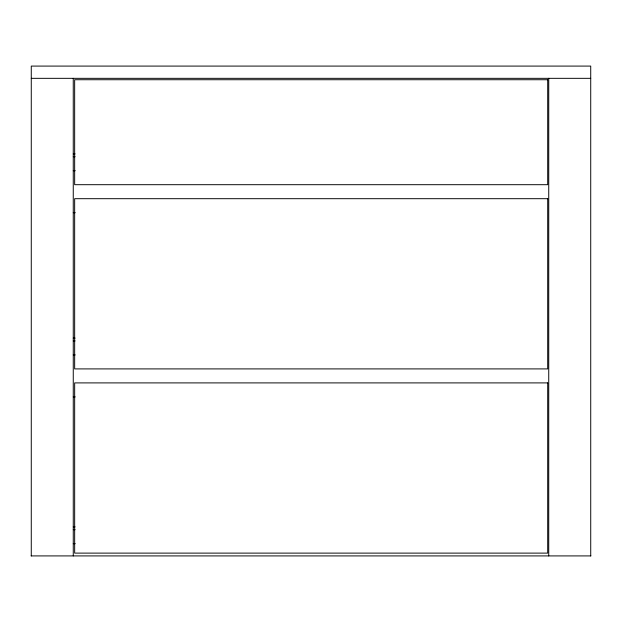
<?xml version="1.0" encoding="UTF-8"?>
<svg xmlns="http://www.w3.org/2000/svg" width="622" height="622" viewBox="0 0 622 622"><rect width="100%" height="100%" fill="white"/><g stroke="black" fill="none" stroke-linecap="round" stroke-linejoin="round"><path stroke-width="0.93" d="M31.271 78.333L590.729 78.333M73.264 153.906L75.083 153.906M73.264 156.705L75.083 156.705M73.264 170.7L75.2 170.7M73.264 212.685L75.2 212.685M73.264 338.119L75.083 338.119M73.264 340.918L75.083 340.918M73.264 354.913L75.2 354.913M73.264 396.898L75.2 396.898M73.264 526.873L75.083 526.873M73.264 529.672L75.083 529.672M73.264 543.667L75.2 543.667M31.1 555.913L590.9 555.913M590.729 555.913L590.721 66.087L31.271 66.087L31.271 555.913M548.744 78.333L548.736 555.913M73.256 78.333L73.264 555.913M547.694 79.733L74.656 79.733L74.663 184.695L547.694 184.695L547.694 79.733M547.694 198.69L74.656 198.69L74.663 368.908L547.694 368.908L547.694 198.69M547.694 382.903L74.663 382.903L74.663 553.113L547.694 553.113L547.694 382.903"/></g></svg>
